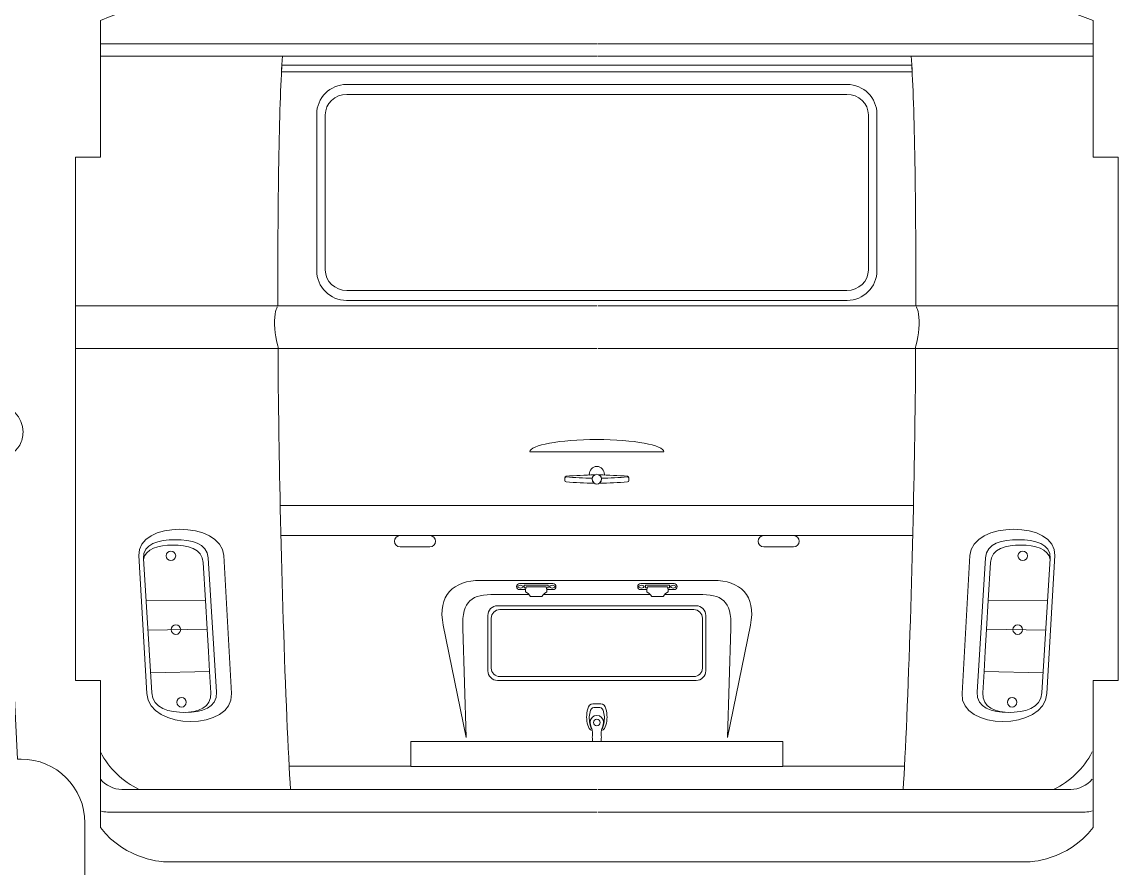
# Model space of a CAD drawing. Header units: millimetres. Extents: x -220 to 220, y -193 to 193.
# Drawn here: x 73.2 to 205.6, y -38.5 to 63.8 of the extents above; entities that cross this region are included whole.
import ezdxf

# ---------------------------------------------------------------- set-up
doc = ezdxf.new("R2010")
doc.units = ezdxf.units.MM
doc.header["$MEASUREMENT"] = 0
doc.layers.add('Camada 1', color=7, linetype='Continuous')

msp = doc.modelspace()

# ---------------------------------------------------------------- linework, layer by layer
at = {"layer": 'Camada 1', "color": 250, "lineweight": 9}
for points, knots in [([(142.6431, -37.7622), (125.1615, -37.7622), (107.68, -37.7622), (90.4893, -37.7622), (90.4893, -37.7622), (90.4893, -37.7622), (85.786, -37.6712), (82.6431, -33.6204), (82.6431, -33.6204), (82.6431, -33.6204), (82.6431, -15.8397), (82.6431, -15.8397), (82.6431, -15.8397), (82.6431, -15.8397), (79.6431, -15.8397), (79.6431, -15.8397), (79.6431, -15.8397), (79.6431, -15.8397), (79.6431, 47.4016), (79.6431, 47.4016), (79.6431, 47.4016), (79.6431, 47.4016), (82.6431, 47.4016), (82.6431, 47.4016), (82.6431, 47.4016), (82.6431, 47.4016), (82.6431, 63.936), (82.6431, 63.936), (82.6431, 63.936), (107.3442, 73.9435), (168.8139, 77.0734), (202.6431, 63.936), (202.6431, 63.936), (202.6431, 63.936), (202.6431, 47.4016), (202.6431, 47.4016), (202.6431, 47.4016), (202.6431, 47.4016), (205.6431, 47.4016), (205.6431, 47.4016), (205.6431, 47.4016), (205.6431, 47.4016), (205.6431, -15.8397), (205.6431, -15.8397), (205.6431, -15.8397), (205.6431, -15.8397), (202.6431, -15.8397), (202.6431, -15.8397), (202.6431, -15.8397), (202.6431, -15.8397), (202.6431, -33.6204), (202.6431, -33.6204), (202.6431, -33.6204), (199.5002, -37.6712), (194.7969, -37.7622), (194.7969, -37.7622), (194.7969, -37.7622), (177.6062, -37.7622), (160.1247, -37.7622), (142.6431, -37.7622)], [0, 0, 0, 0, 0.0625, 0.0625, 0.0625, 0.0625, 0.125, 0.125, 0.125, 0.125, 0.1875, 0.1875, 0.1875, 0.1875, 0.25, 0.25, 0.25, 0.25, 0.3125, 0.3125, 0.3125, 0.3125, 0.375, 0.375, 0.375, 0.375, 0.4375, 0.4375, 0.4375, 0.4375, 0.5, 0.5, 0.5, 0.5, 0.5625, 0.5625, 0.5625, 0.5625, 0.625, 0.625, 0.625, 0.625, 0.6875, 0.6875, 0.6875, 0.6875, 0.75, 0.75, 0.75, 0.75, 0.8125, 0.8125, 0.8125, 0.8125, 0.875, 0.875, 0.875, 0.875, 1, 1, 1, 1]), ([(165.1431, -23.2241), (165.1431, -23.2241), (165.1431, -26.2241), (165.1431, -26.2241), (165.1431, -26.2241), (165.1431, -26.2241), (120.1431, -26.2241), (120.1431, -26.2241), (120.1431, -26.2241), (120.1431, -26.2241), (120.1431, -23.2241), (120.1431, -23.2241), (120.1431, -23.2241), (120.1431, -23.2241), (165.1431, -23.2241), (165.1431, -23.2241)], [0, 0, 0, 0, 0.2, 0.2, 0.2, 0.2, 0.4, 0.4, 0.4, 0.4, 0.6, 0.6, 0.6, 0.6, 1, 1, 1, 1])]:
    msp.add_open_spline(points, degree=3, knots=knots, dxfattribs=at)
at = {"layer": 'Camada 1', "color": 250, "lineweight": 20}
msp.add_open_spline([(50.2018, -38.6986), (48.9251, -39.3394), (47.7743, -40.246), (46.8574, -41.3408), (46.8574, -41.3408), (46.6843, -54.9259), (35.615, -65.8564), (22.0216, -65.8564), (22.0216, -65.8564), (11.7191, -65.8564), (2.4998, -59.4991), (-1.1775, -49.9123), (-1.1775, -49.9123), (-1.1775, -49.9123), (-126.0096, -49.9123), (-126.0096, -49.9123), (-126.0096, -49.9123), (-129.6868, -59.4992), (-138.906, -65.8564), (-149.2086, -65.8564), (-149.2086, -65.8564), (-159.5107, -65.8564), (-168.7294, -59.4986), (-172.4065, -49.9123), (-172.4065, -49.9123), (-172.4065, -49.9123), (-213.9852, -49.9123), (-213.9852, -49.9123), (-213.9852, -49.9123), (-217.0474, -49.9123), (-219.5304, -47.4299), (-219.5304, -44.3675), (-219.5304, -44.3675), (-219.5304, -44.3675), (-219.5304, -33.0569), (-219.5304, -33.0569), (-219.5304, -33.0569), (-219.5304, -29.0123), (-216.4033, -25.6658), (-212.3871, -25.3682), (-212.3871, -25.3682), (-212.0839, -23.2541), (-211.7412, -21.1456), (-211.3594, -19.0442), (-211.3594, -19.0442), (-211.6431, -17.9354), (-211.786, -16.7888), (-211.786, -15.6445), (-211.786, -15.6445), (-211.786, -12.8753), (-210.8488, -9.463), (-208.8373, -7.4531), (-208.8373, -7.4531), (-208.4364, -5.8748), (-208.0113, -4.3027), (-207.5656, -2.7364), (-207.5656, -2.7364), (-202.7917, 14.0426), (-195.4776, 30.0262), (-185.8954, 44.6047), (-185.8954, 44.6047), (-186.5274, 44.989), (-187.1751, 45.4607), (-187.6455, 46.0256), (-187.6455, 46.0256), (-188.0193, 46.4743), (-188.2941, 47.0026), (-188.2941, 47.5985), (-188.2941, 47.5985), (-188.2941, 51.9506), (-181.6593, 54.3151), (-178.3429, 55.3519), (-178.3429, 55.3519), (-174.5959, 56.5234), (-170.6403, 57.3158), (-166.771, 57.9598), (-166.771, 57.9598), (-161.7028, 58.8032), (-156.5755, 59.3993), (-151.4616, 59.885), (-151.4616, 59.885), (-138.2526, 61.1396), (-124.8876, 61.6955), (-111.6267, 62.0636), (-111.6267, 62.0636), (-95.3775, 62.5145), (-79.1091, 62.6264), (-62.8542, 62.6264), (-62.8542, 62.6264), (-46.596, 62.6264), (-30.3153, 62.2829), (-14.0779, 61.4435), (-14.0779, 61.4435), (-0.7995, 60.757), (12.5693, 59.7655), (25.7585, 58.0574), (25.7585, 58.0574), (30.8783, 57.3943), (36.0025, 56.6173), (41.0675, 55.6138), (41.0675, 55.6138), (44.9441, 54.8458), (48.8792, 53.9413), (52.6367, 52.7084), (52.6367, 52.7084), (55.4453, 51.7871), (62.5615, 49.3108), (62.5859, 45.5299), (62.5859, 45.5299), (62.5859, 45.5299), (66.0046, 32.4074), (66.0046, 32.4074), (66.0046, 32.4074), (66.0046, 32.4074), (66.0268, 32.3221), (66.0268, 32.3221), (66.0268, 32.3221), (66.0268, 32.3221), (66.1073, 32.0108), (66.1073, 32.0108), (66.1073, 32.0108), (67.346, 27.2099), (68.3825, 22.3571), (69.2191, 17.4701), (69.2191, 17.4701), (69.2191, 17.4701), (70.0057, 17.4701), (70.0057, 17.4701), (70.0057, 17.4701), (71.8181, 17.4701), (73.2878, 16.0003), (73.2878, 14.1878), (73.2878, 14.1878), (73.2878, 13.6379), (73.1513, 13.1006), (72.8878, 12.6181), (72.8878, 12.6181), (72.3464, 11.6272), (71.3386, 10.9859), (70.2169, 10.9141), (70.2169, 10.9141), (70.8784, 5.9509), (71.3359, 0.9605), (71.5798, -4.0406), (71.5798, -4.0406), (71.5798, -4.0406), (72.6184, -25.3373), (72.6184, -25.3373), (72.6184, -25.3373), (72.6184, -25.3373), (73.0502, -25.3373), (73.0502, -25.3373), (73.0502, -25.3373), (77.3134, -25.3373), (80.7697, -28.7938), (80.7697, -33.0569), (80.7697, -33.0569), (80.7697, -33.0569), (80.7697, -44.3675), (80.7697, -44.3675), (80.7697, -44.3675), (80.7697, -47.4299), (78.2869, -49.9123), (75.2245, -49.9123), (75.2245, -49.9123), (75.2245, -49.9123), (58.4983, -49.9123), (58.4983, -49.9123), (58.4983, -49.9123), (56.8832, -49.9123), (55.4059, -49.0036), (54.6778, -47.5619), (54.6778, -47.5619), (54.6778, -47.5619), (50.2018, -38.6986), (50.2018, -38.6986)], degree=3, knots=[0, 0, 0, 0, 0.02222222, 0.02222222, 0.02222222, 0.02222222, 0.04444444, 0.04444444, 0.04444444, 0.04444444, 0.06666667, 0.06666667, 0.06666667, 0.06666667, 0.08888889, 0.08888889, 0.08888889, 0.08888889, 0.11111111, 0.11111111, 0.11111111, 0.11111111, 0.13333333, 0.13333333, 0.13333333, 0.13333333, 0.15555556, 0.15555556, 0.15555556, 0.15555556, 0.17777778, 0.17777778, 0.17777778, 0.17777778, 0.2, 0.2, 0.2, 0.2, 0.22222222, 0.22222222, 0.22222222, 0.22222222, 0.24444444, 0.24444444, 0.24444444, 0.24444444, 0.26666667, 0.26666667, 0.26666667, 0.26666667, 0.28888889, 0.28888889, 0.28888889, 0.28888889, 0.31111111, 0.31111111, 0.31111111, 0.31111111, 0.33333333, 0.33333333, 0.33333333, 0.33333333, 0.35555556, 0.35555556, 0.35555556, 0.35555556, 0.37777778, 0.37777778, 0.37777778, 0.37777778, 0.4, 0.4, 0.4, 0.4, 0.42222222, 0.42222222, 0.42222222, 0.42222222, 0.44444444, 0.44444444, 0.44444444, 0.44444444, 0.46666667, 0.46666667, 0.46666667, 0.46666667, 0.48888889, 0.48888889, 0.48888889, 0.48888889, 0.51111111, 0.51111111, 0.51111111, 0.51111111, 0.53333333, 0.53333333, 0.53333333, 0.53333333, 0.55555556, 0.55555556, 0.55555556, 0.55555556, 0.57777778, 0.57777778, 0.57777778, 0.57777778, 0.6, 0.6, 0.6, 0.6, 0.62222222, 0.62222222, 0.62222222, 0.62222222, 0.64444444, 0.64444444, 0.64444444, 0.64444444, 0.66666667, 0.66666667, 0.66666667, 0.66666667, 0.68888889, 0.68888889, 0.68888889, 0.68888889, 0.71111111, 0.71111111, 0.71111111, 0.71111111, 0.73333333, 0.73333333, 0.73333333, 0.73333333, 0.75555556, 0.75555556, 0.75555556, 0.75555556, 0.77777778, 0.77777778, 0.77777778, 0.77777778, 0.8, 0.8, 0.8, 0.8, 0.82222222, 0.82222222, 0.82222222, 0.82222222, 0.84444444, 0.84444444, 0.84444444, 0.84444444, 0.86666667, 0.86666667, 0.86666667, 0.86666667, 0.88888889, 0.88888889, 0.88888889, 0.88888889, 0.91111111, 0.91111111, 0.91111111, 0.91111111, 0.93333333, 0.93333333, 0.93333333, 0.93333333, 0.95555556, 0.95555556, 0.95555556, 0.95555556, 1, 1, 1, 1], dxfattribs=at)
at = {"layer": 'Camada 1', "color": 242, "lineweight": 9}
for points in [[(142.6431, 61.0956), (142.6431, 61.0956), (82.6431, 61.0956), (82.6431, 61.0956)], [(142.7313, 61.0956), (142.7313, 61.0956), (202.5549, 61.0956), (202.5549, 61.0956)], [(82.6431, 59.6158), (82.6431, 59.6158), (142.6431, 59.6158), (142.6431, 59.6158)], [(104.0872, 29.4582), (104.056, 43.3147), (104.2659, 54.3976), (104.655, 59.6157)], [(202.5549, 59.6158), (202.5549, 59.6158), (142.7313, 59.6158), (142.7313, 59.6158)], [(181.199, 29.4582), (181.2302, 43.3147), (181.0203, 54.3976), (180.6312, 59.6157)], [(142.6431, 29.458), (142.6431, 29.458), (79.6431, 29.458), (79.6431, 29.458)], [(142.7596, 29.458), (142.7596, 29.458), (205.6432, 29.458), (205.6432, 29.458)], [(79.6431, 24.2776), (79.6431, 24.2776), (142.6431, 24.2776), (142.6431, 24.2776)], [(205.6432, 24.2776), (205.6432, 24.2776), (142.7596, 24.2776), (142.7596, 24.2776)], [(142.6431, 5.2995), (142.6431, 5.2995), (104.3851, 5.2995), (104.3851, 5.2995)], [(142.6431, 5.2995), (142.6431, 5.2995), (180.9011, 5.2995), (180.9011, 5.2995)], [(104.4606, 1.6824), (104.4606, 1.6824), (142.6431, 1.6824), (142.6431, 1.6824)], [(180.8256, 1.6824), (180.8256, 1.6824), (142.6431, 1.6824), (142.6431, 1.6824)], [(95.3337, -6.1593), (95.3337, -6.1593), (95.5375, -9.6203), (95.5375, -9.6203)], [(136.1929, -5.4456), (136.1929, -5.4456), (142.6431, -5.4456), (142.6431, -5.4456)], [(149.0932, -5.4456), (149.0932, -5.4456), (142.6431, -5.4456), (142.6431, -5.4456)], [(189.9525, -6.1593), (189.9525, -6.1593), (189.7487, -9.6203), (189.7487, -9.6203)], [(120.1431, -26.1914), (120.1431, -26.1914), (105.4468, -26.1914), (105.4468, -26.1914)], [(165.1431, -26.1914), (165.1431, -26.1914), (179.8394, -26.1914), (179.8394, -26.1914)]]:
    msp.add_open_spline(points, degree=3, dxfattribs=at)
for points, knots in [([(142.6431, 57.7378), (142.6431, 57.7378), (104.5362, 57.7378), (104.5362, 57.7378), (104.5362, 57.7378), (104.5509, 58.0081), (104.5659, 58.2684), (104.5809, 58.5189), (104.5809, 58.5189), (104.5809, 58.5189), (142.6431, 58.5189), (142.6431, 58.5189)], [0, 0, 0, 0, 0.25, 0.25, 0.25, 0.25, 0.5, 0.5, 0.5, 0.5, 1, 1, 1, 1]), ([(142.6431, 57.7378), (142.6431, 57.7378), (180.75, 57.7378), (180.75, 57.7378), (180.75, 57.7378), (180.7353, 58.0081), (180.7203, 58.2684), (180.7053, 58.5189), (180.7053, 58.5189), (180.7053, 58.5189), (142.6431, 58.5189), (142.6431, 58.5189)], [0, 0, 0, 0, 0.25, 0.25, 0.25, 0.25, 0.5, 0.5, 0.5, 0.5, 1, 1, 1, 1]), ([(142.6431, 56.1966), (142.6431, 56.1966), (112.3921, 56.1966), (112.3921, 56.1966), (112.3921, 56.1966), (110.4088, 56.1966), (108.7861, 54.5737), (108.7861, 52.5906), (108.7861, 52.5906), (108.7861, 52.5906), (108.7861, 33.7017), (108.7861, 33.7017), (108.7861, 33.7017), (108.7861, 31.719), (110.4091, 30.0957), (112.3921, 30.0957), (112.3921, 30.0957), (112.3921, 30.0957), (142.6431, 30.0957), (142.6431, 30.0957)], [0, 0, 0, 0, 0.16666667, 0.16666667, 0.16666667, 0.16666667, 0.33333333, 0.33333333, 0.33333333, 0.33333333, 0.5, 0.5, 0.5, 0.5, 0.66666667, 0.66666667, 0.66666667, 0.66666667, 1, 1, 1, 1]), ([(142.6431, 56.1966), (142.6431, 56.1966), (172.8941, 56.1966), (172.8941, 56.1966), (172.8941, 56.1966), (174.8774, 56.1966), (176.5001, 54.5737), (176.5001, 52.5906), (176.5001, 52.5906), (176.5001, 52.5906), (176.5001, 33.7017), (176.5001, 33.7017), (176.5001, 33.7017), (176.5001, 31.719), (174.8771, 30.0957), (172.8941, 30.0957), (172.8941, 30.0957), (172.8941, 30.0957), (142.6431, 30.0957), (142.6431, 30.0957)], [0, 0, 0, 0, 0.16666667, 0.16666667, 0.16666667, 0.16666667, 0.33333333, 0.33333333, 0.33333333, 0.33333333, 0.5, 0.5, 0.5, 0.5, 0.66666667, 0.66666667, 0.66666667, 0.66666667, 1, 1, 1, 1]), ([(142.6431, 54.9946), (142.6431, 54.9946), (112.4461, 54.9946), (112.4461, 54.9946), (112.4461, 54.9946), (110.9998, 54.9946), (109.8163, 53.8803), (109.8163, 52.5189), (109.8163, 52.5189), (109.8163, 52.5189), (109.8163, 33.7735), (109.8163, 33.7735), (109.8163, 33.7735), (109.8163, 32.4121), (111.0001, 31.2978), (112.4461, 31.2978), (112.4461, 31.2978), (112.4461, 31.2978), (142.6431, 31.2978), (142.6431, 31.2978)], [0, 0, 0, 0, 0.16666667, 0.16666667, 0.16666667, 0.16666667, 0.33333333, 0.33333333, 0.33333333, 0.33333333, 0.5, 0.5, 0.5, 0.5, 0.66666667, 0.66666667, 0.66666667, 0.66666667, 1, 1, 1, 1]), ([(142.6431, 54.9946), (142.6431, 54.9946), (172.8401, 54.9946), (172.8401, 54.9946), (172.8401, 54.9946), (174.2864, 54.9946), (175.4699, 53.8803), (175.4699, 52.5189), (175.4699, 52.5189), (175.4699, 52.5189), (175.4699, 33.7735), (175.4699, 33.7735), (175.4699, 33.7735), (175.4699, 32.4121), (174.2861, 31.2978), (172.8401, 31.2978), (172.8401, 31.2978), (172.8401, 31.2978), (142.6431, 31.2978), (142.6431, 31.2978)], [0, 0, 0, 0, 0.16666667, 0.16666667, 0.16666667, 0.16666667, 0.33333333, 0.33333333, 0.33333333, 0.33333333, 0.5, 0.5, 0.5, 0.5, 0.66666667, 0.66666667, 0.66666667, 0.66666667, 1, 1, 1, 1]), ([(104.0094, 29.3157), (104.0094, 29.3157), (103.6261, 28.4946), (103.6809, 27.1624), (103.6809, 27.1624), (103.7356, 25.8303), (104.137, 24.3702), (104.137, 24.3702)], [0, 0, 0, 0, 0.33333333, 0.33333333, 0.33333333, 0.33333333, 1, 1, 1, 1]), ([(181.2768, 29.3157), (181.2768, 29.3157), (181.6601, 28.4946), (181.6053, 27.1624), (181.6053, 27.1624), (181.5506, 25.8303), (181.1492, 24.3702), (181.1492, 24.3702)], [0, 0, 0, 0, 0.33333333, 0.33333333, 0.33333333, 0.33333333, 1, 1, 1, 1]), ([(105.6298, -29.0067), (105.0181, -20.4339), (104.3682, 2.6308), (104.2177, 13.5391), (104.2177, 13.5391), (104.0673, 24.4474), (104.1312, 20.8204), (104.1096, 24.2778)], [0, 0, 0, 0, 0.33333333, 0.33333333, 0.33333333, 0.33333333, 1, 1, 1, 1]), ([(179.6564, -29.0067), (180.2681, -20.4339), (180.918, 2.6308), (181.0685, 13.5391), (181.0685, 13.5391), (181.2189, 24.4474), (181.155, 20.8204), (181.1766, 24.2778)], [0, 0, 0, 0, 0.33333333, 0.33333333, 0.33333333, 0.33333333, 1, 1, 1, 1]), ([(142.6431, 11.7892), (142.6431, 11.7892), (134.5578, 11.7892), (134.5578, 11.7892), (134.5578, 11.7892), (134.5578, 12.6117), (138.1783, 13.2787), (142.6431, 13.2787)], [0, 0, 0, 0, 0.33333333, 0.33333333, 0.33333333, 0.33333333, 1, 1, 1, 1]), ([(142.6431, 11.7892), (142.6431, 11.7892), (150.7284, 11.7892), (150.7284, 11.7892), (150.7284, 11.7892), (150.7284, 12.6117), (147.1078, 13.2787), (142.6431, 13.2787)], [0, 0, 0, 0, 0.33333333, 0.33333333, 0.33333333, 0.33333333, 1, 1, 1, 1]), ([(142.6431, 10.0381), (142.1287, 10.0135), (141.7191, 9.588), (141.7191, 9.0681), (141.7191, 9.0681), (141.7191, 9.0294), (141.7476, 9.0057), (141.7927, 8.9914)], [0, 0, 0, 0, 0.33333333, 0.33333333, 0.33333333, 0.33333333, 1, 1, 1, 1]), ([(142.6431, 10.0381), (143.1574, 10.0135), (143.5671, 9.588), (143.5671, 9.0681), (143.5671, 9.0681), (143.5671, 9.0294), (143.5386, 9.0057), (143.4934, 8.9914)], [0, 0, 0, 0, 0.33333333, 0.33333333, 0.33333333, 0.33333333, 1, 1, 1, 1]), ([(138.7642, 8.5962), (138.7642, 8.5962), (138.7642, 8.6766), (138.7642, 8.6766), (138.7642, 8.6766), (138.7642, 8.7658), (138.8371, 8.8386), (138.9261, 8.8386), (138.9261, 8.8386), (140.0716, 8.9368), (141.2175, 8.9908), (142.3633, 8.9989), (142.3633, 8.9989), (142.228, 8.9124), (142.1298, 8.7741), (142.0962, 8.6122), (142.0962, 8.6122), (141.0394, 8.6247), (139.983, 8.6731), (138.9261, 8.7576), (138.9261, 8.7576), (138.8371, 8.7576), (138.7644, 8.685), (138.7642, 8.5962)], [0, 0, 0, 0, 0.14285714, 0.14285714, 0.14285714, 0.14285714, 0.28571429, 0.28571429, 0.28571429, 0.28571429, 0.42857143, 0.42857143, 0.42857143, 0.42857143, 0.57142857, 0.57142857, 0.57142857, 0.57142857, 0.71428571, 0.71428571, 0.71428571, 0.71428571, 1, 1, 1, 1]), ([(138.7642, 8.5956), (138.7642, 8.5057), (138.7642, 8.4157), (138.7642, 8.3259), (138.7642, 8.3259), (138.7642, 8.2366), (138.8371, 8.1639), (138.9261, 8.1639), (138.9261, 8.1639), (140.0589, 8.0667), (141.1917, 8.0128), (142.3245, 8.0035), (142.3245, 8.0035), (142.1781, 8.1144), (142.0834, 8.3674), (142.0834, 8.4877), (142.0834, 8.4877), (142.0834, 8.608), (142.0881, 8.5723), (142.0963, 8.6127)], [0, 0, 0, 0, 0.16666667, 0.16666667, 0.16666667, 0.16666667, 0.33333333, 0.33333333, 0.33333333, 0.33333333, 0.5, 0.5, 0.5, 0.5, 0.66666667, 0.66666667, 0.66666667, 0.66666667, 1, 1, 1, 1]), ([(142.6431, 9.093), (142.33, 9.069), (142.0834, 8.8072), (142.0834, 8.4877), (142.0834, 8.4877), (142.0834, 8.1682), (142.33, 7.9063), (142.6431, 7.8823)], [0, 0, 0, 0, 0.33333333, 0.33333333, 0.33333333, 0.33333333, 1, 1, 1, 1]), ([(142.6431, 9.093), (142.9561, 9.069), (143.2027, 8.8072), (143.2027, 8.4877), (143.2027, 8.4877), (143.2027, 8.1682), (142.9561, 7.9063), (142.6431, 7.8823)], [0, 0, 0, 0, 0.33333333, 0.33333333, 0.33333333, 0.33333333, 1, 1, 1, 1]), ([(146.5219, 8.5962), (146.5219, 8.5962), (146.5219, 8.6766), (146.5219, 8.6766), (146.5219, 8.6766), (146.5219, 8.7658), (146.449, 8.8386), (146.3601, 8.8386), (146.3601, 8.8386), (145.2145, 8.9368), (144.0687, 8.9908), (142.9228, 8.9989), (142.9228, 8.9989), (143.0581, 8.9124), (143.1564, 8.7741), (143.19, 8.6122), (143.19, 8.6122), (144.2467, 8.6247), (145.3032, 8.6731), (146.3601, 8.7576), (146.3601, 8.7576), (146.449, 8.7576), (146.5218, 8.685), (146.5219, 8.5962)], [0, 0, 0, 0, 0.14285714, 0.14285714, 0.14285714, 0.14285714, 0.28571429, 0.28571429, 0.28571429, 0.28571429, 0.42857143, 0.42857143, 0.42857143, 0.42857143, 0.57142857, 0.57142857, 0.57142857, 0.57142857, 0.71428571, 0.71428571, 0.71428571, 0.71428571, 1, 1, 1, 1]), ([(146.5219, 8.5956), (146.5219, 8.5057), (146.5219, 8.4157), (146.5219, 8.3259), (146.5219, 8.3259), (146.5219, 8.2366), (146.449, 8.1639), (146.3601, 8.1639), (146.3601, 8.1639), (145.2273, 8.0667), (144.0945, 8.0128), (142.9617, 8.0035), (142.9617, 8.0035), (143.1081, 8.1144), (143.2027, 8.3674), (143.2027, 8.4877), (143.2027, 8.4877), (143.2027, 8.608), (143.1981, 8.5723), (143.1898, 8.6127)], [0, 0, 0, 0, 0.16666667, 0.16666667, 0.16666667, 0.16666667, 0.33333333, 0.33333333, 0.33333333, 0.33333333, 0.5, 0.5, 0.5, 0.5, 0.66666667, 0.66666667, 0.66666667, 0.66666667, 1, 1, 1, 1]), ([(97.5469, -0.7428), (97.5469, -0.7428), (98.4966, -17.4153), (98.4966, -17.4153), (98.4966, -17.4153), (98.7541, -21.939), (88.5024, -21.9114), (88.2463, -17.4153), (88.2463, -17.4153), (88.2463, -17.4153), (87.2968, -0.7428), (87.2968, -0.7428), (87.2968, -0.7428), (87.0555, 3.4947), (97.3056, 3.4945), (97.5469, -0.7428)], [0, 0, 0, 0, 0.2, 0.2, 0.2, 0.2, 0.4, 0.4, 0.4, 0.4, 0.6, 0.6, 0.6, 0.6, 1, 1, 1, 1]), ([(187.7393, -0.7428), (187.7393, -0.7428), (186.7896, -17.4153), (186.7896, -17.4153), (186.7896, -17.4153), (186.5321, -21.939), (196.7838, -21.9114), (197.0399, -17.4153), (197.0399, -17.4153), (197.0399, -17.4153), (197.9894, -0.7428), (197.9894, -0.7428), (197.9894, -0.7428), (198.2307, 3.4947), (187.9806, 3.4945), (187.7393, -0.7428)], [0, 0, 0, 0, 0.2, 0.2, 0.2, 0.2, 0.4, 0.4, 0.4, 0.4, 0.6, 0.6, 0.6, 0.6, 1, 1, 1, 1]), ([(122.4699, 1.6677), (122.4699, 1.6677), (118.8588, 1.6677), (118.8588, 1.6677), (118.8588, 1.6677), (118.4814, 1.6677), (118.1728, 1.359), (118.1728, 0.9816), (118.1728, 0.9816), (118.1728, 0.6042), (118.4814, 0.2955), (118.8588, 0.2955), (118.8588, 0.2955), (118.8588, 0.2955), (122.4699, 0.2955), (122.4699, 0.2955), (122.4699, 0.2955), (122.8474, 0.2955), (123.156, 0.6042), (123.156, 0.9816), (123.156, 0.9816), (123.156, 1.359), (122.8474, 1.6677), (122.4699, 1.6677)], [0, 0, 0, 0, 0.14285714, 0.14285714, 0.14285714, 0.14285714, 0.28571429, 0.28571429, 0.28571429, 0.28571429, 0.42857143, 0.42857143, 0.42857143, 0.42857143, 0.57142857, 0.57142857, 0.57142857, 0.57142857, 0.71428571, 0.71428571, 0.71428571, 0.71428571, 1, 1, 1, 1]), ([(162.8163, 1.6677), (162.8163, 1.6677), (166.4274, 1.6677), (166.4274, 1.6677), (166.4274, 1.6677), (166.8048, 1.6677), (167.1133, 1.359), (167.1133, 0.9816), (167.1133, 0.9816), (167.1133, 0.6042), (166.8048, 0.2955), (166.4274, 0.2955), (166.4274, 0.2955), (166.4274, 0.2955), (162.8163, 0.2955), (162.8163, 0.2955), (162.8163, 0.2955), (162.4387, 0.2955), (162.1302, 0.6042), (162.1302, 0.9816), (162.1302, 0.9816), (162.1302, 1.359), (162.4387, 1.6677), (162.8163, 1.6677)], [0, 0, 0, 0, 0.14285714, 0.14285714, 0.14285714, 0.14285714, 0.28571429, 0.28571429, 0.28571429, 0.28571429, 0.42857143, 0.42857143, 0.42857143, 0.42857143, 0.57142857, 0.57142857, 0.57142857, 0.57142857, 0.71428571, 0.71428571, 0.71428571, 0.71428571, 1, 1, 1, 1]), ([(95.6643, -1.0292), (95.6643, -1.0292), (96.6679, -17.2611), (96.6679, -17.2611), (96.6679, -17.2611), (96.7861, -19.1747), (94.8741, -19.6874), (92.9173, -19.7004), (92.9173, -19.7004), (90.9606, -19.7135), (88.9584, -19.2282), (88.8408, -17.3262), (88.8408, -17.3262), (88.8408, -17.3262), (87.837, -1.0943), (87.837, -1.0943), (87.837, -1.0943), (87.7261, 0.6985), (89.7109, 1.1562), (91.6674, 1.1721), (91.6674, 1.1721), (93.624, 1.188), (95.5534, 0.763), (95.6643, -1.0292)], [0, 0, 0, 0, 0.14285714, 0.14285714, 0.14285714, 0.14285714, 0.28571429, 0.28571429, 0.28571429, 0.28571429, 0.42857143, 0.42857143, 0.42857143, 0.42857143, 0.57142857, 0.57142857, 0.57142857, 0.57142857, 0.71428571, 0.71428571, 0.71428571, 0.71428571, 1, 1, 1, 1]), ([(87.8482, -1.2737), (88.026, 0.141), (89.7109, 0.5179), (91.3741, 0.5322), (91.3741, 0.5322), (93.181, 0.5478), (94.9629, 0.136), (95.0653, -1.6014), (95.0653, -1.6014), (95.0653, -1.6014), (95.3337, -6.1593), (95.3337, -6.1593), (95.3337, -6.1593), (95.3337, -6.1593), (88.1529, -6.2009), (88.1529, -6.2009)], [0, 0, 0, 0, 0.2, 0.2, 0.2, 0.2, 0.4, 0.4, 0.4, 0.4, 0.6, 0.6, 0.6, 0.6, 1, 1, 1, 1]), ([(189.6219, -1.0292), (189.6219, -1.0292), (188.6183, -17.2611), (188.6183, -17.2611), (188.6183, -17.2611), (188.5001, -19.1747), (190.4121, -19.6874), (192.3689, -19.7004), (192.3689, -19.7004), (194.3256, -19.7135), (196.3278, -19.2282), (196.4454, -17.3262), (196.4454, -17.3262), (196.4454, -17.3262), (197.4492, -1.0943), (197.4492, -1.0943), (197.4492, -1.0943), (197.5601, 0.6985), (195.5753, 1.1562), (193.6188, 1.1721), (193.6188, 1.1721), (191.6622, 1.188), (189.7328, 0.763), (189.6219, -1.0292)], [0, 0, 0, 0, 0.14285714, 0.14285714, 0.14285714, 0.14285714, 0.28571429, 0.28571429, 0.28571429, 0.28571429, 0.42857143, 0.42857143, 0.42857143, 0.42857143, 0.57142857, 0.57142857, 0.57142857, 0.57142857, 0.71428571, 0.71428571, 0.71428571, 0.71428571, 1, 1, 1, 1]), ([(197.438, -1.2737), (197.2602, 0.141), (195.5753, 0.5179), (193.9121, 0.5322), (193.9121, 0.5322), (192.1052, 0.5478), (190.3233, 0.136), (190.2209, -1.6014), (190.2209, -1.6014), (190.2209, -1.6014), (189.9525, -6.1593), (189.9525, -6.1593), (189.9525, -6.1593), (189.9525, -6.1593), (197.1333, -6.2009), (197.1333, -6.2009)], [0, 0, 0, 0, 0.2, 0.2, 0.2, 0.2, 0.4, 0.4, 0.4, 0.4, 0.6, 0.6, 0.6, 0.6, 1, 1, 1, 1]), ([(91.1664, -0.2024), (91.4835, -0.2024), (91.7406, -0.4595), (91.7406, -0.7766), (91.7406, -0.7766), (91.7406, -1.0937), (91.4835, -1.3509), (91.1664, -1.3509), (91.1664, -1.3509), (90.8493, -1.3509), (90.592, -1.0937), (90.592, -0.7766), (90.592, -0.7766), (90.592, -0.4595), (90.8493, -0.2024), (91.1664, -0.2024)], [0, 0, 0, 0, 0.2, 0.2, 0.2, 0.2, 0.4, 0.4, 0.4, 0.4, 0.6, 0.6, 0.6, 0.6, 1, 1, 1, 1]), ([(194.1198, -0.2024), (193.8027, -0.2024), (193.5456, -0.4595), (193.5456, -0.7766), (193.5456, -0.7766), (193.5456, -1.0937), (193.8027, -1.3509), (194.1198, -1.3509), (194.1198, -1.3509), (194.4369, -1.3509), (194.6942, -1.0937), (194.6942, -0.7766), (194.6942, -0.7766), (194.6942, -0.4595), (194.4369, -0.2024), (194.1198, -0.2024)], [0, 0, 0, 0, 0.2, 0.2, 0.2, 0.2, 0.4, 0.4, 0.4, 0.4, 0.6, 0.6, 0.6, 0.6, 1, 1, 1, 1]), ([(142.6431, -3.7434), (142.6431, -3.7434), (128.5476, -3.7434), (128.5476, -3.7434), (128.5476, -3.7434), (125.3469, -3.7434), (123.3429, -5.5437), (124.0792, -9.1692), (124.0792, -9.1692), (124.0792, -9.1692), (126.8308, -22.715), (126.8308, -22.715), (126.8308, -22.715), (126.8308, -22.715), (126.4428, -9.5268), (126.4428, -9.5268), (126.4428, -9.5268), (126.3421, -6.0929), (127.5495, -5.4456), (130.3422, -5.4456), (130.3422, -5.4456), (130.3422, -5.4456), (134.4381, -5.4456), (134.4381, -5.4456)], [0, 0, 0, 0, 0.14285714, 0.14285714, 0.14285714, 0.14285714, 0.28571429, 0.28571429, 0.28571429, 0.28571429, 0.42857143, 0.42857143, 0.42857143, 0.42857143, 0.57142857, 0.57142857, 0.57142857, 0.57142857, 0.71428571, 0.71428571, 0.71428571, 0.71428571, 1, 1, 1, 1]), ([(142.6431, -3.7434), (142.6431, -3.7434), (156.7386, -3.7434), (156.7386, -3.7434), (156.7386, -3.7434), (159.9393, -3.7434), (161.9433, -5.5437), (161.2069, -9.1692), (161.2069, -9.1692), (161.2069, -9.1692), (158.4553, -22.715), (158.4553, -22.715), (158.4553, -22.715), (158.4553, -22.715), (158.8434, -9.5268), (158.8434, -9.5268), (158.8434, -9.5268), (158.944, -6.0929), (157.7367, -5.4456), (154.944, -5.4456), (154.944, -5.4456), (154.944, -5.4456), (150.8481, -5.4456), (150.8481, -5.4456)], [0, 0, 0, 0, 0.14285714, 0.14285714, 0.14285714, 0.14285714, 0.28571429, 0.28571429, 0.28571429, 0.28571429, 0.42857143, 0.42857143, 0.42857143, 0.42857143, 0.57142857, 0.57142857, 0.57142857, 0.57142857, 0.71428571, 0.71428571, 0.71428571, 0.71428571, 1, 1, 1, 1]), ([(136.5907, -4.8624), (136.5907, -4.8624), (137.3311, -4.8624), (137.3311, -4.8624), (137.3311, -4.8624), (137.5332, -4.8624), (137.6989, -4.6971), (137.6989, -4.4945), (137.6989, -4.4945), (137.6989, -4.2921), (137.5335, -4.1267), (137.3311, -4.1267), (137.3311, -4.1267), (137.3311, -4.1267), (133.3029, -4.1267), (133.3029, -4.1267), (133.3029, -4.1267), (133.1005, -4.1267), (132.9351, -4.2924), (132.9351, -4.4945), (132.9351, -4.4945), (132.9351, -4.6968), (133.1008, -4.8624), (133.3029, -4.8624), (133.3029, -4.8624), (133.3029, -4.8624), (134.0409, -4.8624), (134.0409, -4.8624)], [0, 0, 0, 0, 0.125, 0.125, 0.125, 0.125, 0.25, 0.25, 0.25, 0.25, 0.375, 0.375, 0.375, 0.375, 0.5, 0.5, 0.5, 0.5, 0.625, 0.625, 0.625, 0.625, 0.75, 0.75, 0.75, 0.75, 1, 1, 1, 1]), ([(133.4092, -4.3353), (133.23, -4.3353), (133.0846, -4.4094), (133.0846, -4.5008), (133.0846, -4.5008), (133.0846, -4.5921), (133.23, -4.6662), (133.4092, -4.6662), (133.4092, -4.6662), (133.5885, -4.6662), (133.734, -4.5921), (133.734, -4.5008), (133.734, -4.5008), (133.734, -4.4094), (133.5885, -4.3353), (133.4092, -4.3353)], [0, 0, 0, 0, 0.2, 0.2, 0.2, 0.2, 0.4, 0.4, 0.4, 0.4, 0.6, 0.6, 0.6, 0.6, 1, 1, 1, 1]), ([(136.5465, -4.6257), (136.5465, -4.6257), (136.7743, -4.6257), (136.7743, -4.6257), (136.7743, -4.6257), (136.7743, -4.6257), (136.7743, -4.3254), (136.7743, -4.3254), (136.7743, -4.3254), (136.7743, -4.3254), (133.8568, -4.3254), (133.8568, -4.3254), (133.8568, -4.3254), (133.8568, -4.3254), (133.8568, -4.6257), (133.8568, -4.6257), (133.8568, -4.6257), (133.8568, -4.6257), (134.0851, -4.6257), (134.0851, -4.6257)], [0, 0, 0, 0, 0.16666667, 0.16666667, 0.16666667, 0.16666667, 0.33333333, 0.33333333, 0.33333333, 0.33333333, 0.5, 0.5, 0.5, 0.5, 0.66666667, 0.66666667, 0.66666667, 0.66666667, 1, 1, 1, 1]), ([(136.4703, -4.5183), (136.4703, -4.5183), (134.1609, -4.5183), (134.1609, -4.5183), (134.1609, -4.5183), (134.0878, -4.5183), (134.0286, -4.784), (134.0286, -5.1084), (134.0286, -5.1084), (134.5432, -5.4329), (134.5794, -5.6984), (134.6227, -5.6984), (134.6227, -5.6984), (134.6227, -5.6984), (136.0083, -5.6984), (136.0083, -5.6984), (136.0083, -5.6984), (136.0515, -5.6984), (136.0878, -5.4329), (136.6027, -5.1084), (136.6027, -5.1084), (136.6027, -4.784), (136.5432, -4.5183), (136.4703, -4.5183)], [0, 0, 0, 0, 0.14285714, 0.14285714, 0.14285714, 0.14285714, 0.28571429, 0.28571429, 0.28571429, 0.28571429, 0.42857143, 0.42857143, 0.42857143, 0.42857143, 0.57142857, 0.57142857, 0.57142857, 0.57142857, 0.71428571, 0.71428571, 0.71428571, 0.71428571, 1, 1, 1, 1]), ([(137.2494, -4.3353), (137.0701, -4.3353), (136.9245, -4.4094), (136.9245, -4.5008), (136.9245, -4.5008), (136.9245, -4.5921), (137.0701, -4.6662), (137.2494, -4.6662), (137.2494, -4.6662), (137.4286, -4.6662), (137.574, -4.5921), (137.574, -4.5008), (137.574, -4.5008), (137.574, -4.4094), (137.4286, -4.3353), (137.2494, -4.3353)], [0, 0, 0, 0, 0.2, 0.2, 0.2, 0.2, 0.4, 0.4, 0.4, 0.4, 0.6, 0.6, 0.6, 0.6, 1, 1, 1, 1]), ([(148.6954, -4.8624), (148.6954, -4.8624), (147.955, -4.8624), (147.955, -4.8624), (147.955, -4.8624), (147.753, -4.8624), (147.5872, -4.6971), (147.5872, -4.4945), (147.5872, -4.4945), (147.5872, -4.2921), (147.7527, -4.1267), (147.955, -4.1267), (147.955, -4.1267), (147.955, -4.1267), (151.9833, -4.1267), (151.9833, -4.1267), (151.9833, -4.1267), (152.1856, -4.1267), (152.3511, -4.2924), (152.3511, -4.4945), (152.3511, -4.4945), (152.3511, -4.6968), (152.1853, -4.8624), (151.9833, -4.8624), (151.9833, -4.8624), (151.9833, -4.8624), (151.2453, -4.8624), (151.2453, -4.8624)], [0, 0, 0, 0, 0.125, 0.125, 0.125, 0.125, 0.25, 0.25, 0.25, 0.25, 0.375, 0.375, 0.375, 0.375, 0.5, 0.5, 0.5, 0.5, 0.625, 0.625, 0.625, 0.625, 0.75, 0.75, 0.75, 0.75, 1, 1, 1, 1]), ([(148.0368, -4.3353), (148.216, -4.3353), (148.3617, -4.4094), (148.3617, -4.5008), (148.3617, -4.5008), (148.3617, -4.5921), (148.216, -4.6662), (148.0368, -4.6662), (148.0368, -4.6662), (147.8575, -4.6662), (147.7122, -4.5921), (147.7122, -4.5008), (147.7122, -4.5008), (147.7122, -4.4094), (147.8575, -4.3353), (148.0368, -4.3353)], [0, 0, 0, 0, 0.2, 0.2, 0.2, 0.2, 0.4, 0.4, 0.4, 0.4, 0.6, 0.6, 0.6, 0.6, 1, 1, 1, 1]), ([(148.7397, -4.6257), (148.7397, -4.6257), (148.5118, -4.6257), (148.5118, -4.6257), (148.5118, -4.6257), (148.5118, -4.6257), (148.5118, -4.3254), (148.5118, -4.3254), (148.5118, -4.3254), (148.5118, -4.3254), (151.4293, -4.3254), (151.4293, -4.3254), (151.4293, -4.3254), (151.4293, -4.3254), (151.4293, -4.6257), (151.4293, -4.6257), (151.4293, -4.6257), (151.4293, -4.6257), (151.201, -4.6257), (151.201, -4.6257)], [0, 0, 0, 0, 0.16666667, 0.16666667, 0.16666667, 0.16666667, 0.33333333, 0.33333333, 0.33333333, 0.33333333, 0.5, 0.5, 0.5, 0.5, 0.66666667, 0.66666667, 0.66666667, 0.66666667, 1, 1, 1, 1]), ([(148.8159, -4.5183), (148.8159, -4.5183), (151.1253, -4.5183), (151.1253, -4.5183), (151.1253, -4.5183), (151.1983, -4.5183), (151.2576, -4.784), (151.2576, -5.1084), (151.2576, -5.1084), (150.7429, -5.4329), (150.7068, -5.6984), (150.6634, -5.6984), (150.6634, -5.6984), (150.6634, -5.6984), (149.2779, -5.6984), (149.2779, -5.6984), (149.2779, -5.6984), (149.2347, -5.6984), (149.1984, -5.4329), (148.6834, -5.1084), (148.6834, -5.1084), (148.6834, -4.784), (148.743, -4.5183), (148.8159, -4.5183)], [0, 0, 0, 0, 0.14285714, 0.14285714, 0.14285714, 0.14285714, 0.28571429, 0.28571429, 0.28571429, 0.28571429, 0.42857143, 0.42857143, 0.42857143, 0.42857143, 0.57142857, 0.57142857, 0.57142857, 0.57142857, 0.71428571, 0.71428571, 0.71428571, 0.71428571, 1, 1, 1, 1]), ([(151.8769, -4.3353), (152.0562, -4.3353), (152.2015, -4.4094), (152.2015, -4.5008), (152.2015, -4.5008), (152.2015, -4.5921), (152.0562, -4.6662), (151.8769, -4.6662), (151.8769, -4.6662), (151.6977, -4.6662), (151.5522, -4.5921), (151.5522, -4.5008), (151.5522, -4.5008), (151.5522, -4.4094), (151.6977, -4.3353), (151.8769, -4.3353)], [0, 0, 0, 0, 0.2, 0.2, 0.2, 0.2, 0.4, 0.4, 0.4, 0.4, 0.6, 0.6, 0.6, 0.6, 1, 1, 1, 1]), ([(142.6431, -6.8151), (142.6431, -6.8151), (130.6317, -6.8151), (130.6317, -6.8151), (130.6317, -6.8151), (129.9931, -6.8151), (129.4705, -7.338), (129.4705, -7.9761), (129.4705, -7.9761), (129.4705, -7.9761), (129.4705, -14.6739), (129.4705, -14.6739), (129.4705, -14.6739), (129.4705, -15.3122), (129.9934, -15.8348), (130.6317, -15.8348), (130.6317, -15.8348), (130.6317, -15.8348), (142.6431, -15.8348), (142.6431, -15.8348)], [0, 0, 0, 0, 0.16666667, 0.16666667, 0.16666667, 0.16666667, 0.33333333, 0.33333333, 0.33333333, 0.33333333, 0.5, 0.5, 0.5, 0.5, 0.66666667, 0.66666667, 0.66666667, 0.66666667, 1, 1, 1, 1]), ([(142.6431, -7.2735), (142.6431, -7.2735), (130.9297, -7.2735), (130.9297, -7.2735), (130.9297, -7.2735), (130.356, -7.2735), (129.8868, -7.7433), (129.8868, -8.3165), (129.8868, -8.3165), (129.8868, -8.3165), (129.8868, -14.3334), (129.8868, -14.3334), (129.8868, -14.3334), (129.8868, -14.9066), (130.3564, -15.3764), (130.9297, -15.3764), (130.9297, -15.3764), (130.9297, -15.3764), (142.6431, -15.3764), (142.6431, -15.3764)], [0, 0, 0, 0, 0.16666667, 0.16666667, 0.16666667, 0.16666667, 0.33333333, 0.33333333, 0.33333333, 0.33333333, 0.5, 0.5, 0.5, 0.5, 0.66666667, 0.66666667, 0.66666667, 0.66666667, 1, 1, 1, 1]), ([(142.6431, -6.8151), (142.6431, -6.8151), (154.6545, -6.8151), (154.6545, -6.8151), (154.6545, -6.8151), (155.293, -6.8151), (155.8156, -7.338), (155.8156, -7.9761), (155.8156, -7.9761), (155.8156, -7.9761), (155.8156, -14.6739), (155.8156, -14.6739), (155.8156, -14.6739), (155.8156, -15.3122), (155.2927, -15.8348), (154.6545, -15.8348), (154.6545, -15.8348), (154.6545, -15.8348), (142.6431, -15.8348), (142.6431, -15.8348)], [0, 0, 0, 0, 0.16666667, 0.16666667, 0.16666667, 0.16666667, 0.33333333, 0.33333333, 0.33333333, 0.33333333, 0.5, 0.5, 0.5, 0.5, 0.66666667, 0.66666667, 0.66666667, 0.66666667, 1, 1, 1, 1]), ([(142.6431, -7.2735), (142.6431, -7.2735), (154.3564, -7.2735), (154.3564, -7.2735), (154.3564, -7.2735), (154.9302, -7.2735), (155.3994, -7.7433), (155.3994, -8.3165), (155.3994, -8.3165), (155.3994, -8.3165), (155.3994, -14.3334), (155.3994, -14.3334), (155.3994, -14.3334), (155.3994, -14.9066), (154.9297, -15.3764), (154.3564, -15.3764), (154.3564, -15.3764), (154.3564, -15.3764), (142.6431, -15.3764), (142.6431, -15.3764)], [0, 0, 0, 0, 0.16666667, 0.16666667, 0.16666667, 0.16666667, 0.33333333, 0.33333333, 0.33333333, 0.33333333, 0.5, 0.5, 0.5, 0.5, 0.66666667, 0.66666667, 0.66666667, 0.66666667, 1, 1, 1, 1]), ([(91.7743, -9.1205), (92.0914, -9.1205), (92.3484, -9.3774), (92.3484, -9.6945), (92.3484, -9.6945), (92.3484, -10.0116), (92.0914, -10.2689), (91.7743, -10.2689), (91.7743, -10.2689), (91.4572, -10.2689), (91.2, -10.0116), (91.2, -9.6945), (91.2, -9.6945), (91.2, -9.3774), (91.4572, -9.1205), (91.7743, -9.1205)], [0, 0, 0, 0, 0.2, 0.2, 0.2, 0.2, 0.4, 0.4, 0.4, 0.4, 0.6, 0.6, 0.6, 0.6, 1, 1, 1, 1]), ([(193.5119, -9.1205), (193.1948, -9.1205), (192.9378, -9.3774), (192.9378, -9.6945), (192.9378, -9.6945), (192.9378, -10.0116), (193.1948, -10.2689), (193.5119, -10.2689), (193.5119, -10.2689), (193.829, -10.2689), (194.0862, -10.0116), (194.0862, -9.6945), (194.0862, -9.6945), (194.0862, -9.3774), (193.829, -9.1205), (193.5119, -9.1205)], [0, 0, 0, 0, 0.2, 0.2, 0.2, 0.2, 0.4, 0.4, 0.4, 0.4, 0.6, 0.6, 0.6, 0.6, 1, 1, 1, 1]), ([(95.8398, -14.7525), (95.8398, -14.7525), (95.6965, -12.3186), (95.6965, -12.3186), (95.6965, -12.3186), (95.6965, -12.3186), (95.5375, -9.6203), (95.5375, -9.6203), (95.5375, -9.6203), (95.5375, -9.6203), (88.372, -9.746), (88.372, -9.746)], [0, 0, 0, 0, 0.25, 0.25, 0.25, 0.25, 0.5, 0.5, 0.5, 0.5, 1, 1, 1, 1]), ([(189.4464, -14.7525), (189.4464, -14.7525), (189.5897, -12.3186), (189.5897, -12.3186), (189.5897, -12.3186), (189.5897, -12.3186), (189.7487, -9.6203), (189.7487, -9.6203), (189.7487, -9.6203), (189.7487, -9.6203), (196.9142, -9.746), (196.9142, -9.746)], [0, 0, 0, 0, 0.25, 0.25, 0.25, 0.25, 0.5, 0.5, 0.5, 0.5, 1, 1, 1, 1]), ([(88.6927, -14.9321), (88.6927, -14.9321), (95.8398, -14.7525), (95.8398, -14.7525), (95.8398, -14.7525), (95.8398, -14.7525), (95.9919, -17.3361), (95.9919, -17.3361), (95.9919, -17.3361), (96.099, -19.1501), (94.4122, -19.6653), (92.6476, -19.6989)], [0, 0, 0, 0, 0.25, 0.25, 0.25, 0.25, 0.5, 0.5, 0.5, 0.5, 1, 1, 1, 1]), ([(196.5935, -14.9321), (196.5935, -14.9321), (189.4464, -14.7525), (189.4464, -14.7525), (189.4464, -14.7525), (189.4464, -14.7525), (189.2943, -17.3361), (189.2943, -17.3361), (189.2943, -17.3361), (189.1872, -19.1501), (190.874, -19.6653), (192.6386, -19.6989)], [0, 0, 0, 0, 0.25, 0.25, 0.25, 0.25, 0.5, 0.5, 0.5, 0.5, 1, 1, 1, 1]), ([(92.4499, -17.9033), (92.767, -17.9033), (93.0241, -18.1602), (93.0241, -18.4773), (93.0241, -18.4773), (93.0241, -18.7944), (92.767, -19.0518), (92.4499, -19.0518), (92.4499, -19.0518), (92.1328, -19.0518), (91.8756, -18.7944), (91.8756, -18.4773), (91.8756, -18.4773), (91.8756, -18.1602), (92.1328, -17.9033), (92.4499, -17.9033)], [0, 0, 0, 0, 0.2, 0.2, 0.2, 0.2, 0.4, 0.4, 0.4, 0.4, 0.6, 0.6, 0.6, 0.6, 1, 1, 1, 1]), ([(192.8363, -17.9033), (192.5192, -17.9033), (192.2621, -18.1602), (192.2621, -18.4773), (192.2621, -18.4773), (192.2621, -18.7944), (192.5192, -19.0518), (192.8363, -19.0518), (192.8363, -19.0518), (193.1534, -19.0518), (193.4106, -18.7944), (193.4106, -18.4773), (193.4106, -18.4773), (193.4106, -18.1602), (193.1534, -17.9033), (192.8363, -17.9033)], [0, 0, 0, 0, 0.2, 0.2, 0.2, 0.2, 0.4, 0.4, 0.4, 0.4, 0.6, 0.6, 0.6, 0.6, 1, 1, 1, 1]), ([(142.6431, -18.6486), (142.6431, -18.6486), (142.1767, -18.6486), (142.1767, -18.6486), (142.1767, -18.6486), (141.8281, -18.6486), (141.6379, -18.9474), (141.5431, -19.2822), (141.5431, -19.2822), (141.3583, -19.9347), (141.3802, -20.5871), (141.5431, -21.2394), (141.5431, -21.2394), (141.6204, -21.5487), (141.7956, -21.8225), (142.0921, -21.8666)], [0, 0, 0, 0, 0.2, 0.2, 0.2, 0.2, 0.4, 0.4, 0.4, 0.4, 0.6, 0.6, 0.6, 0.6, 1, 1, 1, 1]), ([(142.6431, -19.1147), (142.6431, -19.1147), (142.2969, -19.1147), (142.2969, -19.1147), (142.2969, -19.1147), (142.0378, -19.1147), (141.8968, -19.3617), (141.8263, -19.6385), (141.8263, -19.6385), (141.6891, -20.1776), (141.7054, -20.717), (141.8263, -21.2562), (141.8263, -21.2562), (141.865, -21.4289), (141.9375, -21.5885), (142.0482, -21.6851)], [0, 0, 0, 0, 0.2, 0.2, 0.2, 0.2, 0.4, 0.4, 0.4, 0.4, 0.6, 0.6, 0.6, 0.6, 1, 1, 1, 1]), ([(142.6431, -18.6486), (142.6431, -18.6486), (143.1094, -18.6486), (143.1094, -18.6486), (143.1094, -18.6486), (143.458, -18.6486), (143.6482, -18.9474), (143.743, -19.2822), (143.743, -19.2822), (143.9278, -19.9347), (143.9059, -20.5871), (143.743, -21.2394), (143.743, -21.2394), (143.6658, -21.5487), (143.4906, -21.8225), (143.194, -21.8666)], [0, 0, 0, 0, 0.2, 0.2, 0.2, 0.2, 0.4, 0.4, 0.4, 0.4, 0.6, 0.6, 0.6, 0.6, 1, 1, 1, 1]), ([(142.6431, -19.1147), (142.6431, -19.1147), (142.9893, -19.1147), (142.9893, -19.1147), (142.9893, -19.1147), (143.2483, -19.1147), (143.3893, -19.3617), (143.4598, -19.6385), (143.4598, -19.6385), (143.5971, -20.1776), (143.5807, -20.717), (143.4598, -21.2562), (143.4598, -21.2562), (143.4211, -21.4289), (143.3487, -21.5885), (143.238, -21.6851)], [0, 0, 0, 0, 0.2, 0.2, 0.2, 0.2, 0.4, 0.4, 0.4, 0.4, 0.6, 0.6, 0.6, 0.6, 1, 1, 1, 1]), ([(142.6431, -20.0651), (142.1955, -20.0651), (141.8323, -20.445), (141.8323, -20.9132), (141.8323, -20.9132), (141.8323, -21.3423), (142.1212, -21.6327), (142.1212, -22.1339), (142.1212, -22.1339), (142.1212, -22.544), (142.084, -22.5624), (142.1026, -22.842), (142.1026, -22.842), (142.1096, -22.9477), (142.1195, -23.0855), (142.1381, -23.2241)], [0, 0, 0, 0, 0.2, 0.2, 0.2, 0.2, 0.4, 0.4, 0.4, 0.4, 0.6, 0.6, 0.6, 0.6, 1, 1, 1, 1]), ([(142.6431, -20.5044), (142.4272, -20.5044), (142.2522, -20.6874), (142.2522, -20.9132), (142.2522, -20.9132), (142.2522, -21.1389), (142.4272, -21.3219), (142.6431, -21.3219)], [0, 0, 0, 0, 0.33333333, 0.33333333, 0.33333333, 0.33333333, 1, 1, 1, 1]), ([(142.6431, -20.0651), (143.0907, -20.0651), (143.4538, -20.445), (143.4538, -20.9132), (143.4538, -20.9132), (143.4538, -21.3423), (143.1649, -21.6327), (143.1649, -22.1339), (143.1649, -22.1339), (143.1649, -22.544), (143.2021, -22.5624), (143.1835, -22.842), (143.1835, -22.842), (143.1765, -22.9477), (143.1667, -23.0855), (143.1481, -23.2241)], [0, 0, 0, 0, 0.2, 0.2, 0.2, 0.2, 0.4, 0.4, 0.4, 0.4, 0.6, 0.6, 0.6, 0.6, 1, 1, 1, 1]), ([(142.6431, -20.5044), (142.8589, -20.5044), (143.034, -20.6874), (143.034, -20.9132), (143.034, -20.9132), (143.034, -21.1389), (142.8589, -21.3219), (142.6431, -21.3219)], [0, 0, 0, 0, 0.33333333, 0.33333333, 0.33333333, 0.33333333, 1, 1, 1, 1]), ([(82.6431, -27.7568), (83.3238, -28.5306), (84.24, -29.0067), (85.2438, -29.0067), (85.2438, -29.0067), (85.2438, -29.0067), (87.2911, -29.0067), (87.2911, -29.0067), (87.2911, -29.0067), (87.2911, -29.0067), (87.3313, -28.9965), (87.3313, -28.9965), (87.3313, -28.9965), (85.3024, -28.0299), (83.7222, -26.5235), (82.6431, -24.4683)], [0, 0, 0, 0, 0.2, 0.2, 0.2, 0.2, 0.4, 0.4, 0.4, 0.4, 0.6, 0.6, 0.6, 0.6, 1, 1, 1, 1]), ([(202.5248, -27.7568), (201.8467, -28.5306), (200.9341, -29.0067), (199.9343, -29.0067), (199.9343, -29.0067), (199.9343, -29.0067), (197.895, -29.0067), (197.895, -29.0067), (197.895, -29.0067), (197.895, -29.0067), (197.855, -28.9965), (197.855, -28.9965), (197.855, -28.9965), (199.8759, -28.0299), (201.4499, -26.5235), (202.5248, -24.4683)], [0, 0, 0, 0, 0.2, 0.2, 0.2, 0.2, 0.4, 0.4, 0.4, 0.4, 0.6, 0.6, 0.6, 0.6, 1, 1, 1, 1]), ([(82.6431, -27.7568), (83.3236, -28.5306), (84.2401, -29.0067), (85.2438, -29.0067), (85.2438, -29.0067), (85.2438, -29.0067), (142.6431, -29.0067), (142.6431, -29.0067)], [0, 0, 0, 0, 0.33333333, 0.33333333, 0.33333333, 0.33333333, 1, 1, 1, 1]), ([(202.5248, -27.7568), (201.8469, -28.5306), (200.934, -29.0067), (199.9343, -29.0067), (199.9343, -29.0067), (199.9343, -29.0067), (142.7614, -29.0067), (142.7614, -29.0067)], [0, 0, 0, 0, 0.33333333, 0.33333333, 0.33333333, 0.33333333, 1, 1, 1, 1]), ([(82.6431, -31.5917), (82.9251, -31.6902), (83.2185, -31.7433), (83.5192, -31.7433), (83.5192, -31.7433), (83.5192, -31.7433), (142.6431, -31.7433), (142.6431, -31.7433)], [0, 0, 0, 0, 0.33333333, 0.33333333, 0.33333333, 0.33333333, 1, 1, 1, 1]), ([(202.5248, -31.5917), (202.2439, -31.6902), (201.9516, -31.7433), (201.6521, -31.7433), (201.6521, -31.7433), (201.6521, -31.7433), (142.7614, -31.7433), (142.7614, -31.7433)], [0, 0, 0, 0, 0.33333333, 0.33333333, 0.33333333, 0.33333333, 1, 1, 1, 1])]:
    msp.add_open_spline(points, degree=3, knots=knots, dxfattribs=at)

doc.saveas('drawing.dxf')
